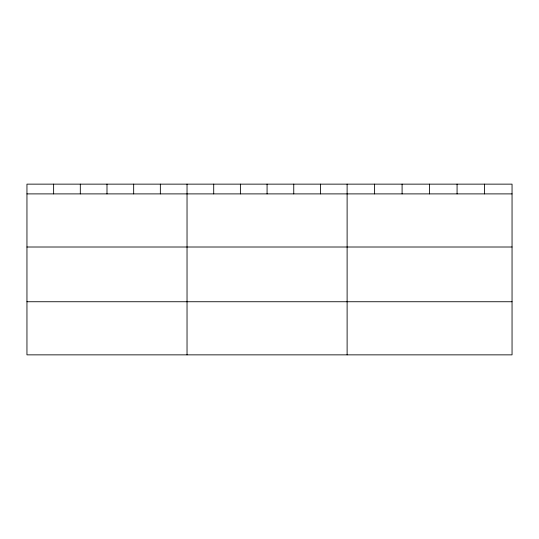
<?xml version="1.0" encoding="UTF-8"?>
<svg xmlns="http://www.w3.org/2000/svg" width="539" height="539" viewBox="0 0 539 539"><rect width="100%" height="100%" fill="white"/><g stroke="black" fill="none" stroke-linecap="round" stroke-linejoin="round"><path stroke-width="0.81" d="M512.05 247.01L512.05 184.143L26.95 184.143L26.95 354.857L512.05 354.857L512.05 247.01L26.95 247.01M26.95 193.892L512.05 193.892M26.95 301.739L512.05 301.739M484.561 184.143L484.561 193.892M457.072 184.143L457.072 193.892M429.583 184.143L429.583 193.892M402.094 184.143L402.094 193.892M374.605 184.143L374.605 193.892M347.116 184.143L347.116 354.857M320.435 184.143L320.435 193.892M293.755 184.143L293.755 193.892M267.074 184.143L267.074 193.892M240.394 184.143L240.394 193.892M213.713 184.143L213.713 193.892M187.033 184.143L187.033 354.857M160.352 184.143L160.352 193.892M133.672 184.143L133.672 193.892M106.992 184.143L106.992 193.892M80.311 184.143L80.311 193.892M53.63 184.143L53.63 193.892"/></g></svg>
